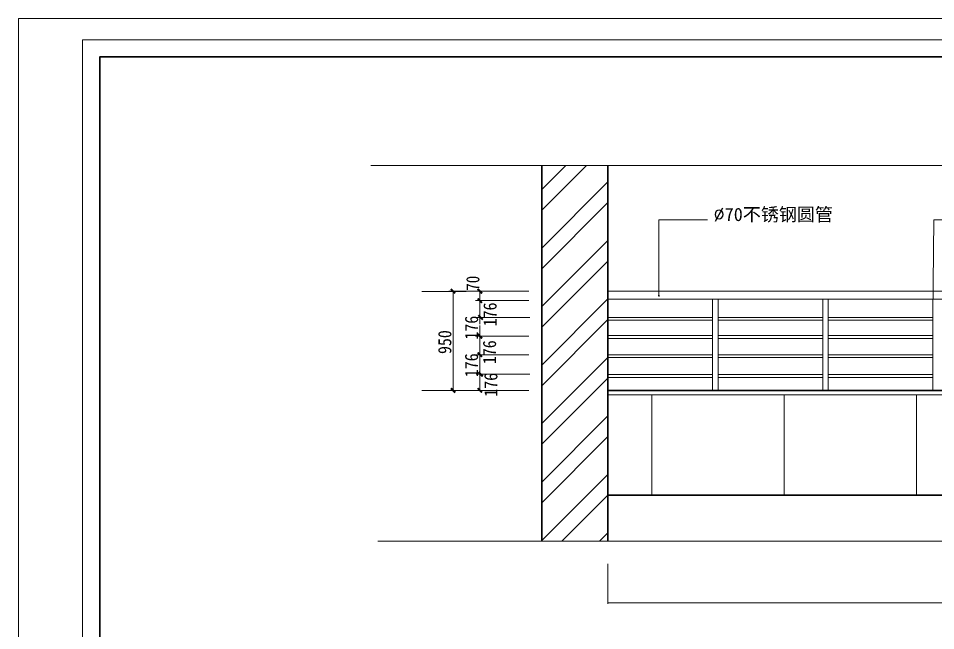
# Model space of a CAD drawing. Extents: x 1575758 to 1999219, y -897052 to -636879.
# Drawn here: x 1668210 to 1676535, y -891052 to -885499 of the extents above; entities that cross this region are included whole.
import ezdxf
from ezdxf.enums import TextEntityAlignment as Align

# ---------------------------------------------------------------- set-up
doc = ezdxf.new("R2010")
doc.units = 0
doc.header["$LTSCALE"] = 1500
doc.header["$MEASUREMENT"] = 0
doc.layers.get('0').update_dxf_attribs({"linetype": 'CONTINUOUS', "lineweight": 5})
doc.layers.get('DEFPOINTS').update_dxf_attribs({"linetype": 'CONTINUOUS', "lineweight": 5})
for name, color, linetype, lineweight in [('Layer7', 7, 'CONTINUOUS', 5), ('PUB_DIM', 7, 'CONTINUOUS', 5), ('WINDOW', 7, 'CONTINUOUS', 0), ('我的', 7, 'CONTINUOUS', 5), ('灰色', 250, 'CONTINUOUS', 0)]:
    doc.layers.add(name, color=color, linetype=linetype, lineweight=lineweight)
doc.styles.get("Standard").update_dxf_attribs({"font": 'simhei.ttf', "height": 1.2})
doc.styles.add('宋体', font='')
doc.styles.get('宋体').set_extended_font_data('SimSun')
doc.dimstyles.new('fdafdsafdsafdsafdsafda', dxfattribs={"dimscale": 1.5, "dimtxt": 55, "dimasz": 10, "dimexe": 5, "dimexo": 0, "dimgap": 0, "dimtad": 1, "dimdec": 0, "dimdsep": 46, "dimtxsty": '宋体', "dimblk": 'DOTSMALL', "dimcen": 2.5, "dimdle": 0.3, "dimclrd": 256, "dimclre": 256, "dimclrt": 256, "dimadec": 0, "dimazin": 0, "dimtfac": 1, "dimtdec": 0, "dimtix": 1, "dimtmove": 2, "dimatfit": 3, "dimldrblk": 'DOTSMALL', "dimfxl": 1, "dimtvp": 1, "dimtolj": 1, "dimtzin": 0, "dimlwd": -1, "dimlwe": -1, "dimarcsym": 0})

# ---------------------------------------------------------------- blocks, each defined once
blk = doc.blocks.new('_DotSmall')
at = {"color": 0, "linetype": 'ByBlock', "const_width": 0.5}
blk.add_lwpolyline([(-0.0625, 0, 1), (0.0625, 0, 1)], format="xyb", close=True, dxfattribs=at)
blk = doc.blocks.new('*D2323')
at = {"layer": 'DEFPOINTS', "color": 0, "lineweight": 5}
for p in [(1673560.2, -890446.9), (1681560.2, -890446.9), (1681560.2, -890801.1)]:
    blk.add_point(p, dxfattribs=at)
at = {"layer": '灰色'}
for p, q in [((1673560.2, -890446.9), (1673560.2, -890808.6)), ((1681560.2, -890446.9), (1681560.2, -890808.6)), ((1673559.8, -890801.1), (1677330.4, -890801.1)), ((1681560.7, -890801.1), (1677554.1, -890801.1))]:
    blk.add_line(p, q, dxfattribs=at)
at = {"layer": '灰色', "xscale": 15, "yscale": 15, "zscale": 15, "rotation": 180}
blk.add_blockref('_DotSmall', (1673560.2, -890801.1), dxfattribs=at)
at = {"layer": '灰色', "xscale": 15, "yscale": 15, "zscale": 15}
blk.add_blockref('_DotSmall', (1681560.2, -890801.1), dxfattribs=at)
at = {"layer": '灰色', "insert": (1677442.2, -890801.1), "char_height": 82.5, "attachment_point": 5, "style": '宋体'}
blk.add_mtext('\\A1;8000', dxfattribs=at)

msp = doc.modelspace()

# ---------------------------------------------------------------- hatches: boundary and pattern name
at = {"layer": 'PUB_DIM'}
h = msp.add_hatch(dxfattribs=at)
h.set_pattern_fill('STEEL', color=256, scale=3000, style=0)
h.set_pattern_definition([(45, (-1123784.06, -584735.26), (-265.165043, 265.165043), []), (45, (-1123784.06, -584547.76), (-265.165043, 265.165043), [])])
h.paths.add_polyline_path([(1673560.2, -886833.6), (1672960.2, -886833.6), (1672960.2, -890240.4), (1673560.2, -890240.4)])

# ---------------------------------------------------------------- linework, layer by layer
at = {"layer": 'Layer7', "lineweight": 30}
for p, q in [((1672960.2, -886833.6), (1672960.2, -890240.4)), ((1673560.2, -886833.6), (1673560.2, -890240.4)), ((1673560.2, -888873.2), (1681560.2, -888873.2)), ((1673560.2, -889823.2), (1681560.2, -889823.2))]:
    msp.add_line(p, q, dxfattribs=at)
at = {"layer": 'Layer7'}
msp.add_lwpolyline([(1668210.4, -897052.4), (1684548.4, -897052.4), (1684548.4, -885499.1), (1668210.4, -885499.1)], close=True, dxfattribs=at)
at = {"layer": 'Layer7', "lineweight": 5}
msp.add_lwpolyline([(1668793.9, -896857.9), (1684353.9, -896857.9), (1684353.9, -885693.6), (1668793.9, -885693.6)], close=True, dxfattribs=at)
at = {"layer": 'Layer7', "lineweight": 30}
msp.add_lwpolyline([(1668949.5, -896702.3), (1684198.3, -896702.3), (1684198.3, -885849.2), (1668949.5, -885849.2)], close=True, dxfattribs=at)
at = {"layer": 'PUB_DIM'}
for p, q in [((1673560.2, -888046.2), (1679835.2, -888046.2)), ((1673560.2, -888212.2), (1674510.2, -888212.2)), ((1673560.2, -888237.2), (1674510.2, -888237.2)), ((1674560.2, -888212.2), (1675510.2, -888212.2)), ((1674560.2, -888237.2), (1675510.2, -888237.2)), ((1675560.2, -888212.2), (1676510.2, -888212.2)), ((1675560.2, -888237.2), (1676510.2, -888237.2)), ((1673560.2, -888376.2), (1674510.2, -888376.2)), ((1673560.2, -888401.2), (1674510.2, -888401.2)), ((1674560.2, -888376.2), (1675510.2, -888376.2)), ((1674560.2, -888401.2), (1675510.2, -888401.2)), ((1675560.2, -888376.2), (1676510.2, -888376.2)), ((1675560.2, -888401.2), (1676510.2, -888401.2)), ((1673560.2, -888549.2), (1674510.2, -888549.2)), ((1673560.2, -888574.2), (1674510.2, -888574.2)), ((1674560.2, -888549.2), (1675510.2, -888549.2)), ((1674560.2, -888574.2), (1675510.2, -888574.2)), ((1675560.2, -888549.2), (1676510.2, -888549.2)), ((1675560.2, -888574.2), (1676510.2, -888574.2)), ((1673560.2, -888730.2), (1674510.2, -888730.2)), ((1673560.2, -888755.2), (1674510.2, -888755.2)), ((1674560.2, -888730.2), (1675510.2, -888730.2)), ((1674560.2, -888755.2), (1675510.2, -888755.2)), ((1675560.2, -888730.2), (1676510.2, -888730.2)), ((1675560.2, -888755.2), (1676510.2, -888755.2)), ((1673560.2, -888913.2), (1681560.2, -888913.2))]:
    msp.add_line(p, q, dxfattribs=at)
for points in [[(1671410.4, -886833.6), (1678921.4, -886833.6), (1678961.4, -886953.6), (1678961.4, -886713.6), (1679001.4, -886833.6), (1683196.7, -886833.6)], [(1671473.4, -890240.4), (1678959.8, -890240.4), (1678999.8, -890360.4), (1678999.8, -890120.4), (1679039.8, -890240.4), (1683196.7, -890240.4)]]:
    msp.add_lwpolyline(points, dxfattribs=at)
at = {"layer": 'WINDOW', "linetype": 'ByBlock'}
for p, q in [((1673560.2, -887973.2), (1681560.2, -887973.2)), ((1673560.2, -888046.2), (1681560.2, -888046.2)), ((1674510.2, -888046.2), (1674510.2, -888873.2)), ((1674560.2, -888046.2), (1674560.2, -888873.2)), ((1675510.2, -888046.2), (1675510.2, -888873.2)), ((1675560.2, -888046.2), (1675560.2, -888873.2)), ((1676510.2, -888046.2), (1676510.2, -888873.2))]:
    msp.add_line(p, q, dxfattribs=at)
at = {"layer": '我的', "color": 0, "lineweight": 5}
for p, q in [((1673960.2, -888913.2), (1673960.2, -889823.2)), ((1675160.2, -888913.2), (1675160.2, -889823.2)), ((1676360.2, -888913.2), (1676360.2, -889823.2))]:
    msp.add_line(p, q, dxfattribs=at)
at = {"layer": '灰色'}
for p, q in [((1671873.3, -887975), (1672273.3, -887975)), ((1671873.3, -887975), (1672273.3, -887975)), ((1672115.7, -887973.2), (1672696, -887973.2)), ((1672155.7, -888873.2), (1672155.7, -887973.2)), ((1672358.4, -887973.2), (1672844.6, -887973.2)), ((1672398.4, -888033.2), (1672398.4, -887973.2)), ((1672358.4, -888059.2), (1672844.6, -888059.2)), ((1672398.4, -888273.2), (1672398.4, -888033.2)), ((1672365.4, -888211.3), (1672851.6, -888211.3)), ((1672398.4, -888525.2), (1672398.4, -888285.2)), ((1672358.4, -888381.2), (1672844.6, -888381.2)), ((1672398.4, -888753.2), (1672398.4, -888513.2)), ((1672358.4, -888549.2), (1672844.6, -888549.2)), ((1672365.4, -888726.3), (1672851.6, -888726.3)), ((1672398.4, -888873.2), (1672398.4, -888753.2)), ((1671873.3, -888875), (1672273.3, -888875)), ((1671873.3, -888875), (1672273.3, -888875)), ((1672115.7, -888873.2), (1672696, -888873.2)), ((1672358.4, -888873.2), (1672844.6, -888873.2))]:
    msp.add_line(p, q, dxfattribs=at)
for points in [[(1674024.3, -888014.8), (1674024.3, -887326.2), (1674465.4, -887326.2)], [(1676510.2, -888193), (1676517.7, -887326.2), (1676958.8, -887326.2)]]:
    msp.add_lwpolyline(points, dxfattribs=at)
at = {"layer": '灰色', "const_width": 18}
for points in [[(1672135.7, -887953.2), (1672175.7, -887993.2)], [(1672378.4, -887953.2), (1672418.4, -887993.2)], [(1672378.4, -888039.2), (1672418.4, -888079.2)], [(1672385.4, -888191.3), (1672425.4, -888231.3)], [(1672378.4, -888361.2), (1672418.4, -888401.2)], [(1672378.4, -888529.2), (1672418.4, -888569.2)], [(1672385.4, -888706.3), (1672425.4, -888746.3)], [(1672135.7, -888853.2), (1672175.7, -888893.2)], [(1672378.4, -888853.2), (1672418.4, -888893.2)]]:
    msp.add_lwpolyline(points, dxfattribs=at)

# ---------------------------------------------------------------- block references
at = {"layer": 'PUB_DIM', "xscale": 30, "yscale": 30, "zscale": 30, "rotation": 270}
msp.add_blockref('_DotSmall', (1674024.3, -888014.8), dxfattribs=at)

# ---------------------------------------------------------------- texts
at = {"layer": '灰色'}
for s, width, p, p2 in [('70', 0.783592, (1672394.6, -887969.5), (1672394.6, -887833.5)), ('176', 0.829691, (1672550.4, -888292.2), (1672550.4, -888076.2)), ('176', 0.829691, (1672382.4, -888412.2), (1672382.4, -888196.2)), ('950', 0.829687, (1672139.7, -888543.2), (1672139.7, -888327.2)), ('176', 0.829691, (1672546, -888634.7), (1672546, -888418.7)), ('176', 0.829687, (1672382.4, -888753.2), (1672382.4, -888537.2)), ('176', 0.829691, (1672557.9, -888930.3), (1672557.9, -888714.3))]:
    msp.add_text(s, height=120, rotation=90, dxfattribs=dict(at, width=width)).set_placement(p, p2, align=Align.FIT)
at = {"layer": '灰色', "insert": (1674518.8, -887217.4), "char_height": 120, "attachment_point": 1}
msp.add_mtext('{\\Fcomplex.shx|c0;%%c\\fSimSun|b0|i0|c134|p2;70不锈钢圆管}', dxfattribs=at)

# ---------------------------------------------------------------- dimensions: what is measured, and where the dimension line sits
at = {"layer": '灰色'}
dim = msp.add_linear_dim(base=(1681560.2, -890801.1), p1=(1673560.2, -890446.9), p2=(1681560.2, -890446.9), dimstyle='fdafdsafdsafdsafdsafda', dxfattribs=at)
dim.commit()
dim.dimension.update_dxf_attribs({"geometry": '*D2323', "text_midpoint": (1677442.2, -890801.1), "dimtype": 160})

doc.saveas('drawing.dxf')
